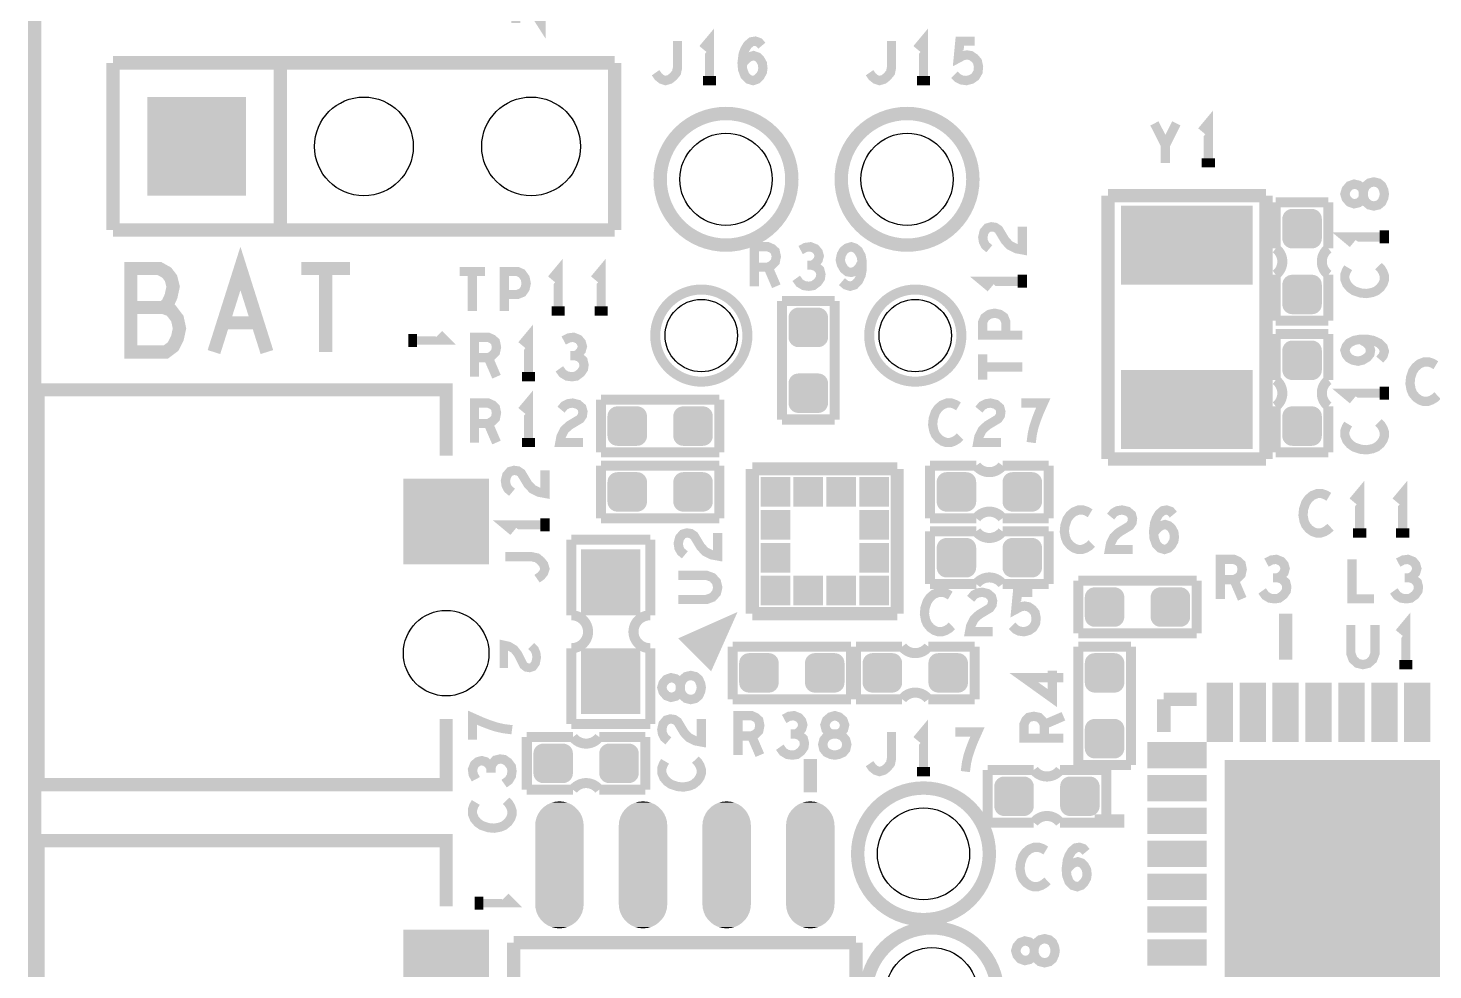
# Model space of a CAD drawing. Extents: x -0.1 to 55.1, y -0.1 to 48.1.
# Drawn here: x -0.1 to 21.24, y 21.49 to 35.8 of the extents above; entities that cross this region are included whole.
import ezdxf

# ---------------------------------------------------------------- set-up
doc = ezdxf.new("R2010")
doc.units = 0
doc.layers.get('0').update_dxf_attribs({"linetype": 'CONTINUOUS'})
doc.layers.add('MASK_TOP_ART', color=10, linetype='CONTINUOUS')
doc.layers.add('SILK_TOP_ART', color=11, linetype='CONTINUOUS')

# ---------------------------------------------------------------- blocks, each defined once
blk = doc.blocks.new('RECTANGLE_450')
blk.add_solid([(0.45, 0.5), (0.45, -0.5), (-0.45, 0.5), (-0.45, -0.5)])
blk = doc.blocks.new('CUSTOM_474')
for points in [[(-0.2885, 0.2074), (-0.2747, 0.2333), (0.2885, 0.2074), (0.2747, 0.2333)], [(-0.2747, 0.2333), (-0.256, 0.256), (0.2747, 0.2333), (0.256, 0.256)], [(-0.256, 0.256), (-0.2333, 0.2747), (0.256, 0.256), (0.2333, 0.2747)], [(-0.2333, 0.2747), (-0.2074, 0.2885), (0.2333, 0.2747), (0.2074, 0.2885)], [(-0.2074, 0.2885), (-0.1792, 0.2971), (0.2074, 0.2885), (0.1792, 0.2971)], [(-0.1792, 0.2971), (-0.15, 0.3), (0.1792, 0.2971), (0.15, 0.3)], [(-0.3, 0.15), (-0.2971, 0.1792), (0.3, 0.15), (0.2971, 0.1792)], [(-0.3, -0.15), (-0.3, 0.15), (0.3, -0.15), (0.3, 0.15)], [(-0.2971, 0.1792), (-0.2885, 0.2074), (0.2971, 0.1792), (0.2885, 0.2074)], [(-0.2971, -0.1792), (-0.3, -0.15), (0.2971, -0.1792), (0.3, -0.15)], [(-0.2885, -0.2074), (-0.2971, -0.1792), (0.2885, -0.2074), (0.2971, -0.1792)], [(-0.2747, -0.2333), (-0.2885, -0.2074), (0.2747, -0.2333), (0.2885, -0.2074)], [(-0.256, -0.256), (-0.2747, -0.2333), (0.256, -0.256), (0.2747, -0.2333)], [(-0.2333, -0.2747), (-0.256, -0.256), (0.2333, -0.2747), (0.256, -0.256)], [(-0.2074, -0.2885), (-0.2333, -0.2747), (0.2074, -0.2885), (0.2333, -0.2747)], [(-0.1792, -0.2971), (-0.2074, -0.2885), (0.1792, -0.2971), (0.2074, -0.2885)], [(-0.15, -0.3), (-0.1792, -0.2971), (0.15, -0.3), (0.1792, -0.2971)]]:
    blk.add_solid(points)
blk = doc.blocks.new('ROUND_445')
blk.add_circle((0, 0), 0.75)
blk = doc.blocks.new('ROUND_12')
blk.add_circle((0, 0), 0.65)
blk = doc.blocks.new('CUSTOM_458')
for points in [[(-0.2885, 0.2074), (-0.2747, 0.2333), (0.2885, 0.2074), (0.2747, 0.2333)], [(-0.2747, 0.2333), (-0.256, 0.256), (0.2747, 0.2333), (0.256, 0.256)], [(-0.256, 0.256), (-0.2333, 0.2747), (0.256, 0.256), (0.2333, 0.2747)], [(-0.2333, 0.2747), (-0.2074, 0.2885), (0.2333, 0.2747), (0.2074, 0.2885)], [(-0.2074, 0.2885), (-0.1792, 0.2971), (0.2074, 0.2885), (0.1792, 0.2971)], [(-0.1792, 0.2971), (-0.15, 0.3), (0.1792, 0.2971), (0.15, 0.3)], [(-0.3, 0.15), (-0.2971, 0.1792), (0.3, 0.15), (0.2971, 0.1792)], [(-0.3, -0.15), (-0.3, 0.15), (0.3, -0.15), (0.3, 0.15)], [(-0.2971, 0.1792), (-0.2885, 0.2074), (0.2971, 0.1792), (0.2885, 0.2074)], [(-0.2971, -0.1792), (-0.3, -0.15), (0.2971, -0.1792), (0.3, -0.15)], [(-0.2885, -0.2074), (-0.2971, -0.1792), (0.2885, -0.2074), (0.2971, -0.1792)], [(-0.2747, -0.2333), (-0.2885, -0.2074), (0.2747, -0.2333), (0.2885, -0.2074)], [(-0.256, -0.256), (-0.2747, -0.2333), (0.256, -0.256), (0.2747, -0.2333)], [(-0.2333, -0.2747), (-0.256, -0.256), (0.2333, -0.2747), (0.256, -0.256)], [(-0.2074, -0.2885), (-0.2333, -0.2747), (0.2074, -0.2885), (0.2333, -0.2747)], [(-0.1792, -0.2971), (-0.2074, -0.2885), (0.1792, -0.2971), (0.2074, -0.2885)], [(-0.15, -0.3), (-0.1792, -0.2971), (0.15, -0.3), (0.1792, -0.2971)]]:
    blk.add_solid(points)
blk = doc.blocks.new('SQUARE_447')
blk.add_solid([(0.65, 0.65), (0.65, -0.65), (-0.65, 0.65), (-0.65, -0.65)])
blk = doc.blocks.new('SQUARE_454')
blk.add_solid([(0.225, 0.225), (0.225, -0.225), (-0.225, 0.225), (-0.225, -0.225)])
blk = doc.blocks.new('SQUARE_448')
blk.add_solid([(0.75, 0.75), (0.75, -0.75), (-0.75, 0.75), (-0.75, -0.75)])
blk = doc.blocks.new('ROUND_465')
blk.add_circle((0, 0), 0.55)
blk = doc.blocks.new('CUSTOM_457')
for points in [[(-0.2885, 0.2074), (-0.2747, 0.2333), (0.2885, 0.2074), (0.2747, 0.2333)], [(-0.2747, 0.2333), (-0.256, 0.256), (0.2747, 0.2333), (0.256, 0.256)], [(-0.256, 0.256), (-0.2333, 0.2747), (0.256, 0.256), (0.2333, 0.2747)], [(-0.2333, 0.2747), (-0.2074, 0.2885), (0.2333, 0.2747), (0.2074, 0.2885)], [(-0.2074, 0.2885), (-0.1792, 0.2971), (0.2074, 0.2885), (0.1792, 0.2971)], [(-0.1792, 0.2971), (-0.15, 0.3), (0.1792, 0.2971), (0.15, 0.3)], [(-0.3, 0.15), (-0.2971, 0.1792), (0.3, 0.15), (0.2971, 0.1792)], [(-0.3, -0.15), (-0.3, 0.15), (0.3, -0.15), (0.3, 0.15)], [(-0.2971, 0.1792), (-0.2885, 0.2074), (0.2971, 0.1792), (0.2885, 0.2074)], [(-0.2971, -0.1792), (-0.3, -0.15), (0.2971, -0.1792), (0.3, -0.15)], [(-0.2885, -0.2074), (-0.2971, -0.1792), (0.2885, -0.2074), (0.2971, -0.1792)], [(-0.2747, -0.2333), (-0.2885, -0.2074), (0.2747, -0.2333), (0.2885, -0.2074)], [(-0.256, -0.256), (-0.2747, -0.2333), (0.256, -0.256), (0.2747, -0.2333)], [(-0.2333, -0.2747), (-0.256, -0.256), (0.2333, -0.2747), (0.256, -0.256)], [(-0.2074, -0.2885), (-0.2333, -0.2747), (0.2074, -0.2885), (0.2333, -0.2747)], [(-0.1792, -0.2971), (-0.2074, -0.2885), (0.1792, -0.2971), (0.2074, -0.2885)], [(-0.15, -0.3), (-0.1792, -0.2971), (0.15, -0.3), (0.1792, -0.2971)]]:
    blk.add_solid(points)
blk = doc.blocks.new('SQUARE_472')
blk.add_solid([(2.675, 2.675), (2.675, -2.675), (-2.675, 2.675), (-2.675, -2.675)])
blk = doc.blocks.new('CUSTOM_461')
for points in [[(-0.282134, 0.83364), (-0.236738, 0.879034), (0.282134, 0.83364), (0.23674, 0.879034)], [(-0.236738, 0.879034), (-0.18415, 0.915858), (0.23674, 0.879034), (0.18415, 0.915858)], [(-0.18415, 0.915858), (-0.125966, 0.94299), (0.18415, 0.915858), (0.125966, 0.94299)], [(-0.125966, 0.94299), (-0.063954, 0.959606), (0.125966, 0.94299), (0.063956, 0.959606)], [(-0.063954, 0.959606), (0, 0.9652), (0.063956, 0.959606), (0, 0.9652)], [(-0.3683, 0.5969), (-0.362704, 0.660856), (0.3683, 0.5969), (0.362706, 0.660856)], [(-0.362704, 0.660856), (-0.346088, 0.722866), (0.362706, 0.660856), (0.34609, 0.722866)], [(-0.346088, 0.722866), (-0.318956, 0.78105), (0.34609, 0.722866), (0.318958, 0.78105)], [(-0.318956, 0.78105), (-0.282134, 0.83364), (0.318958, 0.78105), (0.282134, 0.83364)], [(-0.3683, -0.5969), (-0.3683, 0.5969), (0.3683, -0.5969), (0.3683, 0.5969)], [(-0.362704, -0.660854), (-0.3683, -0.5969), (0.362706, -0.660854), (0.3683, -0.5969)], [(-0.346088, -0.722866), (-0.362704, -0.660854), (0.34609, -0.722866), (0.362706, -0.660854)], [(-0.318956, -0.78105), (-0.346088, -0.722866), (0.318958, -0.78105), (0.34609, -0.722866)], [(-0.282134, -0.833638), (-0.318956, -0.78105), (0.282134, -0.833638), (0.318958, -0.78105)], [(-0.236738, -0.879034), (-0.282134, -0.833638), (0.23674, -0.879034), (0.282134, -0.833638)], [(-0.18415, -0.915856), (-0.236738, -0.879034), (0.18415, -0.915856), (0.23674, -0.879034)], [(-0.125966, -0.942988), (-0.18415, -0.915856), (0.125966, -0.942988), (0.18415, -0.915856)], [(-0.063954, -0.959604), (-0.125966, -0.942988), (0.063956, -0.959604), (0.125966, -0.942988)], [(0, -0.9652), (-0.063954, -0.959604), (0, -0.9652), (0.063956, -0.959604)]]:
    blk.add_solid(points)
blk = doc.blocks.new('ROUND_13')
blk.add_circle((0, 0), 0.7)
blk = doc.blocks.new('RECTANGLE_468')
blk.add_solid([(0.45, 0.2), (0.45, -0.2), (-0.45, 0.2), (-0.45, -0.2)])
blk = doc.blocks.new('CUSTOM_473')
for points in [[(-0.2885, 0.2074), (-0.2747, 0.2333), (0.2885, 0.2074), (0.2747, 0.2333)], [(-0.2747, 0.2333), (-0.256, 0.256), (0.2747, 0.2333), (0.256, 0.256)], [(-0.256, 0.256), (-0.2333, 0.2747), (0.256, 0.256), (0.2333, 0.2747)], [(-0.2333, 0.2747), (-0.2074, 0.2885), (0.2333, 0.2747), (0.2074, 0.2885)], [(-0.2074, 0.2885), (-0.1792, 0.2971), (0.2074, 0.2885), (0.1792, 0.2971)], [(-0.1792, 0.2971), (-0.15, 0.3), (0.1792, 0.2971), (0.15, 0.3)], [(-0.3, 0.15), (-0.2971, 0.1792), (0.3, 0.15), (0.2971, 0.1792)], [(-0.3, -0.15), (-0.3, 0.15), (0.3, -0.15), (0.3, 0.15)], [(-0.2971, 0.1792), (-0.2885, 0.2074), (0.2971, 0.1792), (0.2885, 0.2074)], [(-0.2971, -0.1792), (-0.3, -0.15), (0.2971, -0.1792), (0.3, -0.15)], [(-0.2885, -0.2074), (-0.2971, -0.1792), (0.2885, -0.2074), (0.2971, -0.1792)], [(-0.2747, -0.2333), (-0.2885, -0.2074), (0.2747, -0.2333), (0.2885, -0.2074)], [(-0.256, -0.256), (-0.2747, -0.2333), (0.256, -0.256), (0.2747, -0.2333)], [(-0.2333, -0.2747), (-0.256, -0.256), (0.2333, -0.2747), (0.256, -0.256)], [(-0.2074, -0.2885), (-0.2333, -0.2747), (0.2074, -0.2885), (0.2333, -0.2747)], [(-0.1792, -0.2971), (-0.2074, -0.2885), (0.1792, -0.2971), (0.2074, -0.2885)], [(-0.15, -0.3), (-0.1792, -0.2971), (0.15, -0.3), (0.1792, -0.2971)]]:
    blk.add_solid(points)
blk = doc.blocks.new('RECTANGLE_467')
blk.add_solid([(0.2, 0.45), (0.2, -0.45), (-0.2, 0.45), (-0.2, -0.45)])
blk = doc.blocks.new('RECTANGLE_462')
blk.add_solid([(1, 0.6), (1, -0.6), (-1, 0.6), (-1, -0.6)])

msp = doc.modelspace()

# ---------------------------------------------------------------- linework, layer by layer
at = {"layer": 'MASK_TOP_ART', "const_width": 0.2}
msp.add_lwpolyline([(11, 0), (55, 0), (55, 48), (0, 48), (0, 0), (11, 0)], dxfattribs=at)
at = {"layer": 'SILK_TOP_ART'}
for points, const_width in [([(11, 0), (55, 0), (55, 48), (0, 48), (0, 0), (11, 0)], 0.2), ([(7.3083, 35.875), (7.3083, 36.475), (7.6917, 35.875), (7.6917, 36.475)], 0.14), ([(9.4309, 35.12), (9.4726, 35.06), (9.5226, 35.02), (9.5809, 35), (9.6476, 35.02), (9.6976, 35.06), (9.7476, 35.12), (9.7643, 35.2), (9.7643, 35.6)], 0.14), ([(10.25, 35), (10.25, 35.6), (10.15, 35.48)], 0.14), ([(10.7441, 35.25), (10.8024, 35.32), (10.8524, 35.36), (10.9191, 35.38), (10.9774, 35.36), (11.0191, 35.32), (11.0524, 35.26), (11.0607, 35.19), (11.0524, 35.13), (11.0191, 35.07), (10.9691, 35.02), (10.9107, 35), (10.8441, 35.02), (10.7857, 35.08), (10.7524, 35.17), (10.7441, 35.27), (10.7607, 35.4), (10.7857, 35.47), (10.8274, 35.54), (10.8857, 35.59), (10.9441, 35.6), (11.0024, 35.58), (11.0441, 35.53)], 0.14), ([(12.6809, 35.12), (12.7226, 35.06), (12.7726, 35.02), (12.8309, 35), (12.8976, 35.02), (12.9476, 35.06), (12.9976, 35.12), (13.0143, 35.2), (13.0143, 35.6)], 0.14), ([(13.5, 35), (13.5, 35.6), (13.4, 35.48)], 0.14), ([(13.9691, 35.09), (14.0191, 35.04), (14.0774, 35.01), (14.1524, 35), (14.2274, 35.02), (14.2857, 35.06), (14.3274, 35.13), (14.3357, 35.21), (14.3191, 35.29), (14.2774, 35.34), (14.2191, 35.38), (14.1607, 35.39), (14.1024, 35.38), (14.0274, 35.34), (14.0524, 35.6), (14.2774, 35.6)], 0.14), ([(1.19, 35.27), (1.19, 32.73)], 0.2032), ([(8.81, 35.27), (1.19, 35.27)], 0.2032), ([(3.73, 32.73), (3.73, 35.27)], 0.2032), ([(8.81, 32.73), (8.81, 35.27)], 0.2032), ([(10.15, 35), (10.35, 35)], 0.14), ([(13.4, 35), (13.6, 35)], 0.14), ([(17.1738, 33.75), (17.1738, 34.02), (17.0071, 34.35)], 0.14), ([(17.3405, 34.35), (17.1738, 34.02)], 0.14), ([(17.8262, 33.75), (17.8262, 34.35), (17.7262, 34.23)], 0.14), ([(17.7262, 33.75), (17.9262, 33.75)], 0.14), ([(20.5, 33.2774), (20.49, 33.3357), (20.46, 33.4024), (20.41, 33.4441), (20.34, 33.4607), (20.27, 33.4441), (20.21, 33.3941), (20.18, 33.3191), (20.18, 33.2357), (20.16, 33.1857), (20.11, 33.1441), (20.04, 33.1274), (19.97, 33.1524), (19.92, 33.2107), (19.9, 33.2774), (19.92, 33.3441), (19.97, 33.4024), (20.04, 33.4274), (20.11, 33.4107), (20.16, 33.3691), (20.18, 33.3191), (20.18, 33.2357), (20.21, 33.1607), (20.27, 33.1107), (20.34, 33.0941), (20.41, 33.1107), (20.46, 33.1524), (20.49, 33.2191), (20.5, 33.2774)], 0.14), ([(16.3, 33.25), (16.3, 29.25)], 0.2032), ([(18.7, 33.25), (16.3, 33.25)], 0.2032), ([(18.7, 29.25), (18.7, 33.25)], 0.2032), ([(18.85, 32.45), (18.85, 33.15)], 0.1524), ([(18.85, 33.15), (19.65, 33.15)], 0.1524), ([(19.65, 33.15), (19.65, 32.45)], 0.1524), ([(1.19, 32.73), (8.81, 32.73)], 0.2032), ([(14.5, 32.4453), (14.44, 32.4953), (14.41, 32.5536), (14.4, 32.6203), (14.42, 32.7036), (14.47, 32.7619), (14.53, 32.7786), (14.59, 32.7703), (14.64, 32.7369), (14.74, 32.5703), (14.81, 32.4953), (14.91, 32.4453), (15, 32.4286), (15, 32.7786)], 0.14), ([(20.5, 32.625), (19.9, 32.625), (20.02, 32.525)], 0.14), ([(20.5, 32.525), (20.5, 32.725)], 0.14), ([(2.7228, 30.875), (3.125, 32.145), (3.5272, 30.875)], 0.2), ([(10.9309, 31.875), (10.9309, 32.475), (11.1393, 32.475), (11.2059, 32.445), (11.2476, 32.405), (11.2643, 32.325), (11.2476, 32.245), (11.1976, 32.195), (11.1393, 32.165), (10.9309, 32.165)], 0.14), ([(11.8083, 32.195), (11.8583, 32.225), (11.9, 32.275), (11.9167, 32.335), (11.9, 32.395), (11.8583, 32.445), (11.7833, 32.475), (11.7083, 32.465), (11.6333, 32.425)], 0.14), ([(12.2607, 31.945), (12.3191, 31.895), (12.3857, 31.875), (12.4524, 31.895), (12.5107, 31.955), (12.5524, 32.045), (12.5691, 32.135), (12.5691, 32.245), (12.5524, 32.335), (12.5107, 32.415), (12.4607, 32.455), (12.4024, 32.475), (12.3357, 32.455), (12.2857, 32.415), (12.2524, 32.355), (12.2357, 32.275), (12.2524, 32.205), (12.2941, 32.135), (12.3441, 32.095), (12.4024, 32.085), (12.4691, 32.105), (12.5191, 32.155), (12.5691, 32.245)], 0.14), ([(1.9583, 31.5523), (2.0226, 31.6158), (2.0709, 31.7216), (2.1031, 31.8699), (2.0709, 31.9968), (2.0066, 32.0815), (1.8939, 32.145), (1.4596, 32.145), (1.4596, 30.875), (1.9905, 30.875), (2.1031, 30.9596), (2.1674, 31.0867), (2.1996, 31.2348), (2.1674, 31.383), (2.0709, 31.51), (1.9583, 31.5523), (1.4596, 31.5523)], 0.2), ([(4.0504, 32.145), (4.7904, 32.145)], 0.2), ([(4.4204, 32.145), (4.4204, 30.875)], 0.2), ([(7.9512, 31.5), (7.9512, 32.1), (7.8512, 31.98)], 0.14), ([(8.6036, 31.5), (8.6036, 32.1), (8.5036, 31.98)], 0.14), ([(11.1393, 32.165), (11.2643, 31.875)], 0.14), ([(11.5667, 31.995), (11.6167, 31.925), (11.6833, 31.885), (11.7583, 31.875), (11.825, 31.885), (11.8917, 31.935), (11.9333, 31.995), (11.9417, 32.055), (11.925, 32.125), (11.8667, 32.175), (11.8083, 32.195), (11.7333, 32.195)], 0.14), ([(19.95, 32.1559), (19.92, 32.1059), (19.9, 32.0476), (19.9, 31.9809), (19.93, 31.9059), (19.98, 31.8476), (20.04, 31.8059), (20.14, 31.7726), (20.23, 31.7643), (20.32, 31.7809), (20.38, 31.8059), (20.44, 31.8559), (20.48, 31.9143), (20.5, 31.9726), (20.5, 32.0309), (20.48, 32.0893), (20.45, 32.1393), (20.41, 32.1809)], 0.14), ([(6.4547, 32.1), (6.8381, 32.1)], 0.14), ([(6.6464, 32.1), (6.6464, 31.5)], 0.14), ([(7.1321, 31.5), (7.1321, 32.1), (7.3321, 32.1), (7.3988, 32.07), (7.4488, 32), (7.4655, 31.92), (7.4488, 31.84), (7.4071, 31.78), (7.3321, 31.75), (7.1321, 31.75)], 0.14), ([(15, 31.9512), (14.4, 31.9512), (14.52, 31.8512)], 0.14), ([(15, 31.8512), (15, 32.0512)], 0.14), ([(18.85, 31.35), (18.85, 32.05)], 0.1524), ([(19.65, 32.05), (19.65, 31.35)], 0.1524), ([(11.35, 29.85), (11.35, 31.65)], 0.1524), ([(11.35, 31.65), (12.15, 31.65)], 0.1524), ([(12.15, 31.65), (12.15, 29.85)], 0.1524), ([(3.3824, 31.3195), (2.8676, 31.3195)], 0.2), ([(7.8512, 31.5), (8.0512, 31.5)], 0.14), ([(8.5036, 31.5), (8.7036, 31.5)], 0.14), ([(15, 31.1321), (14.4, 31.1321), (14.4, 31.3321), (14.43, 31.3988), (14.5, 31.4488), (14.58, 31.4655), (14.66, 31.4488), (14.72, 31.4071), (14.75, 31.3321), (14.75, 31.1321)], 0.14), ([(19.65, 31.35), (18.85, 31.35)], 0.1524), ([(5.742, 31.05), (6.242, 31.05), (6.142, 31.15)], 0.13), ([(5.742, 31.15), (5.742, 30.95)], 0.13), ([(6.6809, 30.5), (6.6809, 31.1), (6.8893, 31.1), (6.9559, 31.07), (6.9976, 31.03), (7.0143, 30.95), (6.9976, 30.87), (6.9476, 30.82), (6.8893, 30.79), (6.6809, 30.79)], 0.14), ([(7.5, 30.5), (7.5, 31.1), (7.4, 30.98)], 0.14), ([(8.2107, 30.82), (8.2607, 30.85), (8.3024, 30.9), (8.3191, 30.96), (8.3024, 31.02), (8.2607, 31.07), (8.1857, 31.1), (8.1107, 31.09), (8.0357, 31.05)], 0.14), ([(18.85, 30.45), (18.85, 31.15)], 0.1524), ([(18.85, 31.15), (19.65, 31.15)], 0.1524), ([(19.65, 31.15), (19.65, 30.45)], 0.1524), ([(20.43, 30.7607), (20.48, 30.8191), (20.5, 30.8857), (20.48, 30.9524), (20.42, 31.0107), (20.33, 31.0524), (20.24, 31.0691), (20.13, 31.0691), (20.04, 31.0524), (19.96, 31.0107), (19.92, 30.9607), (19.9, 30.9024), (19.92, 30.8357), (19.96, 30.7857), (20.02, 30.7524), (20.1, 30.7357), (20.17, 30.7524), (20.24, 30.7941), (20.28, 30.8441), (20.29, 30.9024), (20.27, 30.9691), (20.22, 31.0191), (20.13, 31.0691)], 0.14), ([(6.8893, 30.79), (7.0143, 30.5)], 0.14), ([(7.9691, 30.62), (8.0191, 30.55), (8.0857, 30.51), (8.1607, 30.5), (8.2274, 30.51), (8.2941, 30.56), (8.3357, 30.62), (8.3441, 30.68), (8.3274, 30.75), (8.2691, 30.8), (8.2107, 30.82), (8.1357, 30.82)], 0.14), ([(14.4, 30.4547), (14.4, 30.8381)], 0.14), ([(21.2809, 30.675), (21.2309, 30.705), (21.1726, 30.725), (21.1059, 30.725), (21.0309, 30.695), (20.9726, 30.645), (20.9309, 30.585), (20.8976, 30.485), (20.8893, 30.395), (20.9059, 30.305), (20.9309, 30.245), (20.9809, 30.185), (21.0393, 30.145), (21.0976, 30.125), (21.1559, 30.125), (21.2143, 30.145), (21.2643, 30.175), (21.3059, 30.215)], 0.14), ([(7.4, 30.5), (7.6, 30.5)], 0.14), ([(14.4, 30.6464), (15, 30.6464)], 0.14), ([(6.25, 29.3), (6.25, 30.3), (0.05, 30.3), (0.05, 24.3), (6.25, 24.3), (6.25, 25.3)], 0.2), ([(20.5, 30.25), (19.9, 30.25), (20.02, 30.15)], 0.14), ([(20.5, 30.15), (20.5, 30.35)], 0.14), ([(6.6809, 29.5), (6.6809, 30.1), (6.8893, 30.1), (6.9559, 30.07), (6.9976, 30.03), (7.0143, 29.95), (6.9976, 29.87), (6.9476, 29.82), (6.8893, 29.79), (6.6809, 29.79)], 0.14), ([(7.5, 29.5), (7.5, 30.1), (7.4, 29.98)], 0.14), ([(7.9941, 30), (8.0441, 30.06), (8.1024, 30.09), (8.1691, 30.1), (8.2524, 30.08), (8.3107, 30.03), (8.3274, 29.97), (8.3191, 29.91), (8.2857, 29.86), (8.1191, 29.76), (8.0441, 29.69), (7.9941, 29.59), (7.9774, 29.5), (8.3274, 29.5)], 0.14), ([(8.6, 30.15), (10.4, 30.15)], 0.1524), ([(8.6, 29.35), (8.6, 30.15)], 0.1524), ([(10.4, 30.15), (10.4, 29.35)], 0.1524), ([(14.0309, 30.05), (13.9809, 30.08), (13.9226, 30.1), (13.8559, 30.1), (13.7809, 30.07), (13.7226, 30.02), (13.6809, 29.96), (13.6476, 29.86), (13.6393, 29.77), (13.6559, 29.68), (13.6809, 29.62), (13.7309, 29.56), (13.7893, 29.52), (13.8476, 29.5), (13.9059, 29.5), (13.9643, 29.52), (14.0143, 29.55), (14.0559, 29.59)], 0.14), ([(14.3417, 30), (14.3917, 30.06), (14.45, 30.09), (14.5167, 30.1), (14.6, 30.08), (14.6583, 30.03), (14.675, 29.97), (14.6667, 29.91), (14.6333, 29.86), (14.4667, 29.76), (14.3917, 29.69), (14.3417, 29.59), (14.325, 29.5), (14.675, 29.5)], 0.14), ([(15.1357, 29.5), (15.1524, 29.63), (15.1774, 29.74), (15.2107, 29.84), (15.2524, 29.95), (15.3191, 30.1), (14.9857, 30.1)], 0.14), ([(18.85, 29.35), (18.85, 30.05)], 0.1524), ([(19.65, 30.05), (19.65, 29.35)], 0.1524), ([(12.15, 29.85), (11.35, 29.85)], 0.1524), ([(19.95, 29.7809), (19.92, 29.7309), (19.9, 29.6726), (19.9, 29.6059), (19.93, 29.5309), (19.98, 29.4726), (20.04, 29.4309), (20.14, 29.3976), (20.23, 29.3893), (20.32, 29.4059), (20.38, 29.4309), (20.44, 29.4809), (20.48, 29.5393), (20.5, 29.5976), (20.5, 29.6559), (20.48, 29.7143), (20.45, 29.7643), (20.41, 29.8059)], 0.14), ([(6.8893, 29.79), (7.0143, 29.5)], 0.14), ([(7.4, 29.5), (7.6, 29.5)], 0.14), ([(10.4, 29.35), (8.6, 29.35)], 0.1524), ([(16.3, 29.25), (18.7, 29.25)], 0.2032), ([(19.65, 29.35), (18.85, 29.35)], 0.1524), ([(7.25, 28.7441), (7.19, 28.7941), (7.16, 28.8524), (7.15, 28.9191), (7.17, 29.0024), (7.22, 29.0607), (7.28, 29.0774), (7.34, 29.0691), (7.39, 29.0357), (7.49, 28.8691), (7.56, 28.7941), (7.66, 28.7441), (7.75, 28.7274), (7.75, 29.0774)], 0.14), ([(8.6, 28.35), (8.6, 29.15)], 0.1524), ([(8.6, 29.15), (10.4, 29.15)], 0.1524), ([(10.4, 29.15), (10.4, 28.35)], 0.1524), ([(10.9, 26.9), (10.9, 29.1)], 0.2), ([(10.9, 29.1), (13.1, 29.1)], 0.2), ([(13.1, 29.1), (13.1, 26.9)], 0.2), ([(13.6, 28.35), (13.6, 29.15)], 0.1524), ([(13.6, 29.15), (14.3, 29.15)], 0.1524), ([(14.7, 29.15), (15.4, 29.15)], 0.1524), ([(15.4, 29.15), (15.4, 28.35)], 0.1524), ([(20.125, 28.125), (20.125, 28.725), (20.025, 28.605)], 0.14), ([(20.7774, 28.125), (20.7774, 28.725), (20.6774, 28.605)], 0.14), ([(19.6559, 28.675), (19.6059, 28.705), (19.5476, 28.725), (19.4809, 28.725), (19.4059, 28.695), (19.3476, 28.645), (19.3059, 28.585), (19.2726, 28.485), (19.2643, 28.395), (19.2809, 28.305), (19.3059, 28.245), (19.3559, 28.185), (19.4143, 28.145), (19.4726, 28.125), (19.5309, 28.125), (19.5893, 28.145), (19.6393, 28.175), (19.6809, 28.215)], 0.14), ([(7.75, 28.15), (7.75, 28.35)], 0.14), ([(10.4, 28.35), (8.6, 28.35)], 0.1524), ([(14.3, 28.35), (13.6, 28.35)], 0.1524), ([(15.4, 28.35), (14.7, 28.35)], 0.1524), ([(16.0309, 28.425), (15.9809, 28.455), (15.9226, 28.475), (15.8559, 28.475), (15.7809, 28.445), (15.7226, 28.395), (15.6809, 28.335), (15.6476, 28.235), (15.6393, 28.145), (15.6559, 28.055), (15.6809, 27.995), (15.7309, 27.935), (15.7893, 27.895), (15.8476, 27.875), (15.9059, 27.875), (15.9643, 27.895), (16.0143, 27.925), (16.0559, 27.965)], 0.14), ([(16.3417, 28.375), (16.3917, 28.435), (16.45, 28.465), (16.5167, 28.475), (16.6, 28.455), (16.6583, 28.405), (16.675, 28.345), (16.6667, 28.285), (16.6333, 28.235), (16.4667, 28.135), (16.3917, 28.065), (16.3417, 27.965), (16.325, 27.875), (16.675, 27.875)], 0.14), ([(16.9941, 28.125), (17.0524, 28.195), (17.1024, 28.235), (17.1691, 28.255), (17.2274, 28.235), (17.2691, 28.195), (17.3024, 28.135), (17.3107, 28.065), (17.3024, 28.005), (17.2691, 27.945), (17.2191, 27.895), (17.1607, 27.875), (17.0941, 27.895), (17.0357, 27.955), (17.0024, 28.045), (16.9941, 28.145), (17.0107, 28.275), (17.0357, 28.345), (17.0774, 28.415), (17.1357, 28.465), (17.1941, 28.475), (17.2524, 28.455), (17.2941, 28.405)], 0.14), ([(7.75, 28.25), (7.15, 28.25), (7.27, 28.15)], 0.14), ([(9.875, 27.7929), (9.815, 27.8429), (9.785, 27.9012), (9.775, 27.9679), (9.795, 28.0512), (9.845, 28.1095), (9.905, 28.1262), (9.965, 28.1179), (10.015, 28.0845), (10.115, 27.9179), (10.185, 27.8429), (10.285, 27.7929), (10.375, 27.7762), (10.375, 28.1262)], 0.14), ([(13.6, 27.35), (13.6, 28.15)], 0.1524), ([(13.6, 28.15), (14.3, 28.15)], 0.1524), ([(14.7, 28.15), (15.4, 28.15)], 0.1524), ([(15.4, 28.15), (15.4, 27.35)], 0.1524), ([(20.025, 28.125), (20.225, 28.125)], 0.14), ([(20.6774, 28.125), (20.8774, 28.125)], 0.14), ([(8.15, 28.025), (9.35, 28.025)], 0.1524), ([(8.15, 28.025), (8.15, 26.875)], 0.1524), ([(9.35, 28.025), (9.35, 26.875)], 0.1524), ([(7.63, 27.4309), (7.69, 27.4726), (7.73, 27.5226), (7.75, 27.5809), (7.73, 27.6476), (7.69, 27.6976), (7.63, 27.7476), (7.55, 27.7643), (7.15, 27.7643)], 0.14), ([(18.0071, 27.125), (18.0071, 27.725), (18.2155, 27.725), (18.2821, 27.695), (18.3238, 27.655), (18.3405, 27.575), (18.3238, 27.495), (18.2738, 27.445), (18.2155, 27.415), (18.0071, 27.415)], 0.14), ([(18.8845, 27.445), (18.9345, 27.475), (18.9762, 27.525), (18.9929, 27.585), (18.9762, 27.645), (18.9345, 27.695), (18.8595, 27.725), (18.7845, 27.715), (18.7095, 27.675)], 0.14), ([(20.0071, 27.725), (20.0071, 27.125), (20.3405, 27.125)], 0.14), ([(20.8845, 27.445), (20.9345, 27.475), (20.9762, 27.525), (20.9929, 27.585), (20.9762, 27.645), (20.9345, 27.695), (20.8595, 27.725), (20.7845, 27.715), (20.7095, 27.675)], 0.14), ([(9.775, 27.1155), (10.205, 27.1155), (10.295, 27.1488), (10.355, 27.2155), (10.375, 27.2988), (10.355, 27.3821), (10.295, 27.4488), (10.205, 27.4821), (9.775, 27.4821)], 0.14), ([(14.3, 27.35), (13.6, 27.35)], 0.1524), ([(15.4, 27.35), (14.7, 27.35)], 0.1524), ([(15.85, 26.6), (15.85, 27.4)], 0.1524), ([(15.85, 27.4), (17.65, 27.4)], 0.1524), ([(17.65, 27.4), (17.65, 26.6)], 0.1524), ([(18.2155, 27.415), (18.3405, 27.125)], 0.14), ([(18.6429, 27.245), (18.6929, 27.175), (18.7595, 27.135), (18.8345, 27.125), (18.9012, 27.135), (18.9679, 27.185), (19.0095, 27.245), (19.0179, 27.305), (19.0012, 27.375), (18.9429, 27.425), (18.8845, 27.445), (18.8095, 27.445)], 0.14), ([(20.6429, 27.245), (20.6929, 27.175), (20.7595, 27.135), (20.8345, 27.125), (20.9012, 27.135), (20.9679, 27.185), (21.0095, 27.245), (21.0179, 27.305), (21.0012, 27.375), (20.9429, 27.425), (20.8845, 27.445), (20.8095, 27.445)], 0.14), ([(13.9059, 27.175), (13.8559, 27.205), (13.7976, 27.225), (13.7309, 27.225), (13.6559, 27.195), (13.5976, 27.145), (13.5559, 27.085), (13.5226, 26.985), (13.5143, 26.895), (13.5309, 26.805), (13.5559, 26.745), (13.6059, 26.685), (13.6643, 26.645), (13.7226, 26.625), (13.7809, 26.625), (13.8393, 26.645), (13.8893, 26.675), (13.9309, 26.715)], 0.14), ([(14.2167, 27.125), (14.2667, 27.185), (14.325, 27.215), (14.3917, 27.225), (14.475, 27.205), (14.5333, 27.155), (14.55, 27.095), (14.5417, 27.035), (14.5083, 26.985), (14.3417, 26.885), (14.2667, 26.815), (14.2167, 26.715), (14.2, 26.625), (14.55, 26.625)], 0.14), ([(14.8441, 26.715), (14.8941, 26.665), (14.9524, 26.635), (15.0274, 26.625), (15.1024, 26.645), (15.1607, 26.685), (15.2024, 26.755), (15.2107, 26.835), (15.1941, 26.915), (15.1524, 26.965), (15.0941, 27.005), (15.0357, 27.015), (14.9774, 27.005), (14.9024, 26.965), (14.9274, 27.225), (15.1524, 27.225)], 0.14), ([(13.1, 26.9), (10.9, 26.9)], 0.2), ([(19, 26.2), (19, 26.9)], 0.2032), ([(20.8262, 26.125), (20.8262, 26.725), (20.7262, 26.605)], 0.14), ([(17.65, 26.6), (15.85, 26.6)], 0.1524), ([(19.9905, 26.725), (19.9905, 26.295), (20.0238, 26.205), (20.0905, 26.145), (20.1738, 26.125), (20.2571, 26.145), (20.3238, 26.205), (20.3571, 26.295), (20.3571, 26.725)], 0.14), ([(7.5417, 26.4083), (7.5917, 26.3583), (7.6167, 26.3), (7.625, 26.2333), (7.6083, 26.15), (7.5667, 26.0917), (7.5167, 26.075), (7.4667, 26.0833), (7.425, 26.1167), (7.3417, 26.2833), (7.2833, 26.3583), (7.2, 26.4083), (7.125, 26.425), (7.125, 26.075)], 0.13), ([(10.6, 25.6), (10.6, 26.4)], 0.1524), ([(10.6, 26.4), (12.4, 26.4)], 0.1524), ([(12.4, 26.4), (12.4, 25.6)], 0.1524), ([(12.475, 25.6), (12.475, 26.4)], 0.1524), ([(12.475, 26.4), (13.175, 26.4)], 0.1524), ([(13.575, 26.4), (14.275, 26.4)], 0.1524), ([(14.275, 26.4), (14.275, 25.6)], 0.1524), ([(15.85, 24.6), (15.85, 26.4)], 0.1524), ([(15.85, 26.4), (16.65, 26.4)], 0.1524), ([(16.65, 26.4), (16.65, 24.6)], 0.1524), ([(8.15, 26.375), (8.15, 25.225)], 0.1524), ([(9.35, 26.375), (9.35, 25.225)], 0.1524), ([(10.125, 25.7774), (10.115, 25.8357), (10.085, 25.9024), (10.035, 25.9441), (9.965, 25.9607), (9.895, 25.9441), (9.835, 25.8941), (9.805, 25.8191), (9.805, 25.7357), (9.785, 25.6857), (9.735, 25.6441), (9.665, 25.6274), (9.595, 25.6524), (9.545, 25.7107), (9.525, 25.7774), (9.545, 25.8441), (9.595, 25.9024), (9.665, 25.9274), (9.735, 25.9107), (9.785, 25.8691), (9.805, 25.8191), (9.805, 25.7357), (9.835, 25.6607), (9.895, 25.6107), (9.965, 25.5941), (10.035, 25.6107), (10.085, 25.6524), (10.115, 25.7191), (10.125, 25.7774)], 0.14), ([(15.625, 25.9262), (15.025, 25.9262), (15.455, 25.6179), (15.455, 26.0345)], 0.14), ([(20.7262, 26.125), (20.9262, 26.125)], 0.14), ([(12.4, 25.6), (10.6, 25.6)], 0.1524), ([(13.175, 25.6), (12.475, 25.6)], 0.1524), ([(14.275, 25.6), (13.575, 25.6)], 0.1524), ([(17.15, 25.1), (17.15, 25.6)], 0.2032), ([(17.15, 25.6), (17.65, 25.6)], 0.2032), ([(7.25, 25.1357), (7.12, 25.1524), (7.01, 25.1774), (6.91, 25.2107), (6.8, 25.2524), (6.65, 25.3191), (6.65, 24.9857)], 0.14), ([(10.6809, 24.75), (10.6809, 25.35), (10.8893, 25.35), (10.9559, 25.32), (10.9976, 25.28), (11.0143, 25.2), (10.9976, 25.12), (10.9476, 25.07), (10.8893, 25.04), (10.6809, 25.04)], 0.14), ([(11.5583, 25.07), (11.6083, 25.1), (11.65, 25.15), (11.6667, 25.21), (11.65, 25.27), (11.6083, 25.32), (11.5333, 25.35), (11.4583, 25.34), (11.3833, 25.3)], 0.14), ([(12.1524, 24.75), (12.2107, 24.76), (12.2774, 24.79), (12.3191, 24.84), (12.3357, 24.91), (12.3191, 24.98), (12.2691, 25.04), (12.1941, 25.07), (12.1107, 25.07), (12.0607, 25.09), (12.0191, 25.14), (12.0024, 25.21), (12.0274, 25.28), (12.0857, 25.33), (12.1524, 25.35), (12.2191, 25.33), (12.2774, 25.28), (12.3024, 25.21), (12.2857, 25.14), (12.2441, 25.09), (12.1941, 25.07), (12.1107, 25.07), (12.0357, 25.04), (11.9857, 24.98), (11.9691, 24.91), (11.9857, 24.84), (12.0274, 24.79), (12.0941, 24.76), (12.1524, 24.75)], 0.14), ([(15.625, 25.0071), (15.025, 25.0071), (15.025, 25.2155), (15.055, 25.2821), (15.095, 25.3238), (15.175, 25.3405), (15.255, 25.3238), (15.305, 25.2738), (15.335, 25.2155), (15.335, 25.0071)], 0.14), ([(15.335, 25.2155), (15.625, 25.3405)], 0.14), ([(8.15, 25.225), (9.35, 25.225)], 0.1524), ([(9.625, 24.9667), (9.565, 25.0167), (9.535, 25.075), (9.525, 25.1417), (9.545, 25.225), (9.595, 25.2833), (9.655, 25.3), (9.715, 25.2917), (9.765, 25.2583), (9.865, 25.0917), (9.935, 25.0167), (10.035, 24.9667), (10.125, 24.95), (10.125, 25.3)], 0.14), ([(13.5, 24.5), (13.5, 25.1), (13.4, 24.98)], 0.14), ([(7.475, 25.025), (8.175, 25.025)], 0.1524), ([(7.475, 24.225), (7.475, 25.025)], 0.1524), ([(8.575, 25.025), (9.275, 25.025)], 0.1524), ([(9.275, 25.025), (9.275, 24.225)], 0.1524), ([(10.8893, 25.04), (11.0143, 24.75)], 0.14), ([(11.3167, 24.87), (11.3667, 24.8), (11.4333, 24.76), (11.5083, 24.75), (11.575, 24.76), (11.6417, 24.81), (11.6833, 24.87), (11.6917, 24.93), (11.675, 25), (11.6167, 25.05), (11.5583, 25.07), (11.4833, 25.07)], 0.14), ([(12.6809, 24.62), (12.7226, 24.56), (12.7726, 24.52), (12.8309, 24.5), (12.8976, 24.52), (12.9476, 24.56), (12.9976, 24.62), (13.0143, 24.7), (13.0143, 25.1)], 0.14), ([(14.1357, 24.5), (14.1524, 24.63), (14.1774, 24.74), (14.2107, 24.84), (14.2524, 24.95), (14.3191, 25.1), (13.9857, 25.1)], 0.14), ([(7.13, 24.3167), (7.2, 24.3667), (7.24, 24.4333), (7.25, 24.5083), (7.24, 24.575), (7.19, 24.6417), (7.13, 24.6833), (7.07, 24.6917), (7, 24.675), (6.95, 24.6167), (6.93, 24.5583), (6.93, 24.4833)], 0.14), ([(9.575, 24.6559), (9.545, 24.6059), (9.525, 24.5476), (9.525, 24.4809), (9.555, 24.4059), (9.605, 24.3476), (9.665, 24.3059), (9.765, 24.2726), (9.855, 24.2643), (9.945, 24.2809), (10.005, 24.3059), (10.065, 24.3559), (10.105, 24.4143), (10.125, 24.4726), (10.125, 24.5309), (10.105, 24.5893), (10.075, 24.6393), (10.035, 24.6809)], 0.14), ([(11.78, 24.185), (11.78, 24.693)], 0.2032), ([(6.93, 24.5583), (6.9, 24.6083), (6.85, 24.65), (6.79, 24.6667), (6.73, 24.65), (6.68, 24.6083), (6.65, 24.5333), (6.66, 24.4583), (6.7, 24.3833)], 0.14), ([(13.4, 24.5), (13.6, 24.5)], 0.14), ([(14.475, 24.525), (15.175, 24.525)], 0.1524), ([(14.475, 23.725), (14.475, 24.525)], 0.1524), ([(15.575, 24.525), (16.275, 24.525)], 0.1524), ([(16.65, 24.6), (15.85, 24.6)], 0.1524), ([(16.275, 24.525), (16.275, 23.725)], 0.1524), ([(6.7, 24.0309), (6.67, 23.9809), (6.65, 23.9226), (6.65, 23.8559), (6.68, 23.7809), (6.73, 23.7226), (6.79, 23.6809), (6.89, 23.6476), (6.98, 23.6393), (7.07, 23.6559), (7.13, 23.6809), (7.19, 23.7309), (7.23, 23.7893), (7.25, 23.8476), (7.25, 23.9059), (7.23, 23.9643), (7.2, 24.0143), (7.16, 24.0559)], 0.14), ([(8.175, 24.225), (7.475, 24.225)], 0.1524), ([(9.275, 24.225), (8.575, 24.225)], 0.1524), ([(15.175, 23.725), (14.475, 23.725)], 0.1524), ([(16.275, 23.725), (15.575, 23.725)], 0.1524), ([(16.55, 23.75), (16.1, 23.75)], 0.2032), ([(6.25, 22.45), (6.25, 23.45), (0.05, 23.45), (0.05, 17.45), (6.25, 17.45), (6.25, 18.45)], 0.2), ([(15.3571, 23.3), (15.3071, 23.33), (15.2488, 23.35), (15.1821, 23.35), (15.1071, 23.32), (15.0488, 23.27), (15.0071, 23.21), (14.9738, 23.11), (14.9655, 23.02), (14.9821, 22.93), (15.0071, 22.87), (15.0571, 22.81), (15.1155, 22.77), (15.1738, 22.75), (15.2321, 22.75), (15.2905, 22.77), (15.3405, 22.8), (15.3821, 22.84)], 0.14), ([(15.6679, 23), (15.7262, 23.07), (15.7762, 23.11), (15.8429, 23.13), (15.9012, 23.11), (15.9429, 23.07), (15.9762, 23.01), (15.9845, 22.94), (15.9762, 22.88), (15.9429, 22.82), (15.8929, 22.77), (15.8345, 22.75), (15.7679, 22.77), (15.7095, 22.83), (15.6762, 22.92), (15.6679, 23.02), (15.6845, 23.15), (15.7095, 23.22), (15.7512, 23.29), (15.8095, 23.34), (15.8679, 23.35), (15.9262, 23.33), (15.9679, 23.28)], 0.14), ([(6.75, 22.5), (7.25, 22.5), (7.15, 22.6)], 0.13), ([(6.75, 22.6), (6.75, 22.4)], 0.13), ([(7.275, 21.9), (12.475, 21.9)], 0.2032), ([(7.275, 21.9), (7.275, 20.978)], 0.2032), ([(12.475, 21.9), (12.475, 19.1)], 0.2032), ([(15.5, 21.7774), (15.49, 21.8357), (15.46, 21.9024), (15.41, 21.9441), (15.34, 21.9607), (15.27, 21.9441), (15.21, 21.8941), (15.18, 21.8191), (15.18, 21.7357), (15.16, 21.6857), (15.11, 21.6441), (15.04, 21.6274), (14.97, 21.6524), (14.92, 21.7107), (14.9, 21.7774), (14.92, 21.8441), (14.97, 21.9024), (15.04, 21.9274), (15.11, 21.9107), (15.16, 21.8691), (15.18, 21.8191), (15.18, 21.7357), (15.21, 21.6607), (15.27, 21.6107), (15.34, 21.5941), (15.41, 21.6107), (15.46, 21.6524), (15.49, 21.7191), (15.5, 21.7774)], 0.14)]:
    msp.add_lwpolyline(points, dxfattribs=dict(at, const_width=const_width))
for points, const_width in [([(9.5, 33.5, 1), (11.5, 33.5, 1)], 0.2032), ([(12.25, 33.5, 1), (14.25, 33.5, 1)], 0.2032), ([(9.425, 31.125, 1), (10.825, 31.125, 1)], 0.1524), ([(12.675, 31.125, 1), (14.075, 31.125, 1)], 0.1524), ([(12.5, 23.25, 1), (14.5, 23.25, 1)], 0.2032), ([(12.625, 21.125, 1), (14.625, 21.125, 1)], 0.2032)]:
    msp.add_lwpolyline(points, format="xyb", close=True, dxfattribs=dict(at, const_width=const_width))
at = {"layer": 'SILK_TOP_ART', "const_width": 0.1524}
for points in [[(18.85, 32.05, 0.5), (18.85, 32.45)], [(19.65, 32.45, 0.5), (19.65, 32.05)], [(18.85, 30.05, 0.5), (18.85, 30.45)], [(19.65, 30.45, 0.5), (19.65, 30.05)], [(14.3, 29.15, 0.5), (14.7, 29.15)], [(14.7, 28.35, 0.5), (14.3, 28.35)], [(14.3, 28.15, 0.5), (14.7, 28.15)], [(14.7, 27.35, 0.5), (14.3, 27.35)], [(8.15, 26.375, 1.0202), (8.15, 26.875)], [(9.35, 26.875, 1.0202), (9.35, 26.375)], [(13.175, 26.4, 0.5), (13.575, 26.4)], [(13.575, 25.6, 0.5), (13.175, 25.6)], [(8.175, 25.025, 0.5), (8.575, 25.025)], [(15.175, 24.525, 0.5), (15.575, 24.525)], [(8.575, 24.225, 0.5), (8.175, 24.225)], [(15.575, 23.725, 0.5), (15.175, 23.725)]]:
    msp.add_lwpolyline(points, format="xyb", dxfattribs=at)
at = {"layer": 'SILK_TOP_ART'}
for points in [[(10.275, 26.7472), (10.67495, 26.92498), (10.59594, 26.7472), (10.67495, 26.92498)], [(9.77503, 26.52501), (10.275, 26.7472), (10.49719, 26.52501), (10.59594, 26.7472)], [(10.27498, 26.02502), (9.77503, 26.52501), (10.27498, 26.02502), (10.49719, 26.52501)]]:
    msp.add_solid(points, dxfattribs=at)

# ---------------------------------------------------------------- block references
at = {"layer": 'MASK_TOP_ART'}
for name, p in [('SQUARE_448', (2.46, 34)), ('ROUND_445', (5, 34)), ('ROUND_445', (7.54, 34)), ('ROUND_13', (10.5, 33.5)), ('ROUND_13', (13.25, 33.5)), ('RECTANGLE_462', (17.5, 32.5)), ('CUSTOM_457', (19.25, 32.75)), ('CUSTOM_457', (19.25, 31.75)), ('ROUND_465', (10.125, 31.125)), ('ROUND_465', (13.375, 31.125)), ('CUSTOM_457', (11.75, 31.25)), ('CUSTOM_473', (19.25, 30.75)), ('CUSTOM_457', (11.75, 30.25)), ('RECTANGLE_462', (17.5, 30)), ('CUSTOM_474', (9, 29.75)), ('CUSTOM_474', (10, 29.75)), ('CUSTOM_473', (19.25, 29.75)), ('CUSTOM_458', (9, 28.75)), ('CUSTOM_458', (10, 28.75)), ('CUSTOM_458', (14, 28.75)), ('CUSTOM_458', (15, 28.75)), ('SQUARE_447', (6.25, 28.3)), ('SQUARE_454', (11.25, 28.75)), ('SQUARE_454', (11.75, 28.75)), ('SQUARE_454', (12.25, 28.75)), ('SQUARE_454', (12.75, 28.75)), ('SQUARE_454', (11.25, 28.25)), ('SQUARE_454', (12.75, 28.25)), ('SQUARE_454', (11.25, 27.75)), ('SQUARE_454', (12.75, 27.75)), ('CUSTOM_458', (14, 27.75)), ('CUSTOM_458', (15, 27.75)), ('RECTANGLE_450', (8.75, 27.375)), ('SQUARE_454', (11.25, 27.25)), ('SQUARE_454', (11.75, 27.25)), ('SQUARE_454', (12.25, 27.25)), ('SQUARE_454', (12.75, 27.25)), ('CUSTOM_458', (16.25, 27)), ('CUSTOM_458', (17.25, 27)), ('ROUND_12', (6.25, 26.3)), ('RECTANGLE_450', (8.75, 25.875)), ('CUSTOM_458', (11, 26)), ('CUSTOM_458', (12, 26)), ('CUSTOM_458', (12.875, 26)), ('CUSTOM_458', (13.875, 26)), ('CUSTOM_457', (16.25, 26)), ('RECTANGLE_467', (18, 25.4)), ('RECTANGLE_467', (18.5, 25.4)), ('RECTANGLE_467', (19, 25.4)), ('RECTANGLE_467', (19.5, 25.4)), ('RECTANGLE_467', (20, 25.4)), ('RECTANGLE_467', (20.5, 25.4)), ('RECTANGLE_467', (21, 25.4)), ('CUSTOM_457', (16.25, 25)), ('CUSTOM_474', (7.875, 24.625)), ('CUSTOM_474', (8.875, 24.625)), ('RECTANGLE_468', (17.35, 24.75)), ('SQUARE_472', (20.75, 22)), ('CUSTOM_474', (14.875, 24.125)), ('CUSTOM_474', (15.875, 24.125)), ('RECTANGLE_468', (17.35, 24.25)), ('CUSTOM_461', (7.97, 23.0825)), ('CUSTOM_461', (9.24, 23.0825)), ('CUSTOM_461', (10.51, 23.0825)), ('CUSTOM_461', (11.78, 23.0825)), ('ROUND_13', (13.5, 23.25)), ('RECTANGLE_468', (17.35, 23.75)), ('RECTANGLE_468', (17.35, 23.25)), ('RECTANGLE_468', (17.35, 22.75)), ('RECTANGLE_468', (17.35, 22.25)), ('SQUARE_447', (6.25, 21.45)), ('ROUND_13', (13.625, 21.125)), ('RECTANGLE_468', (17.35, 21.75))]:
    msp.add_blockref(name, p, dxfattribs=at)

doc.saveas('drawing.dxf')
